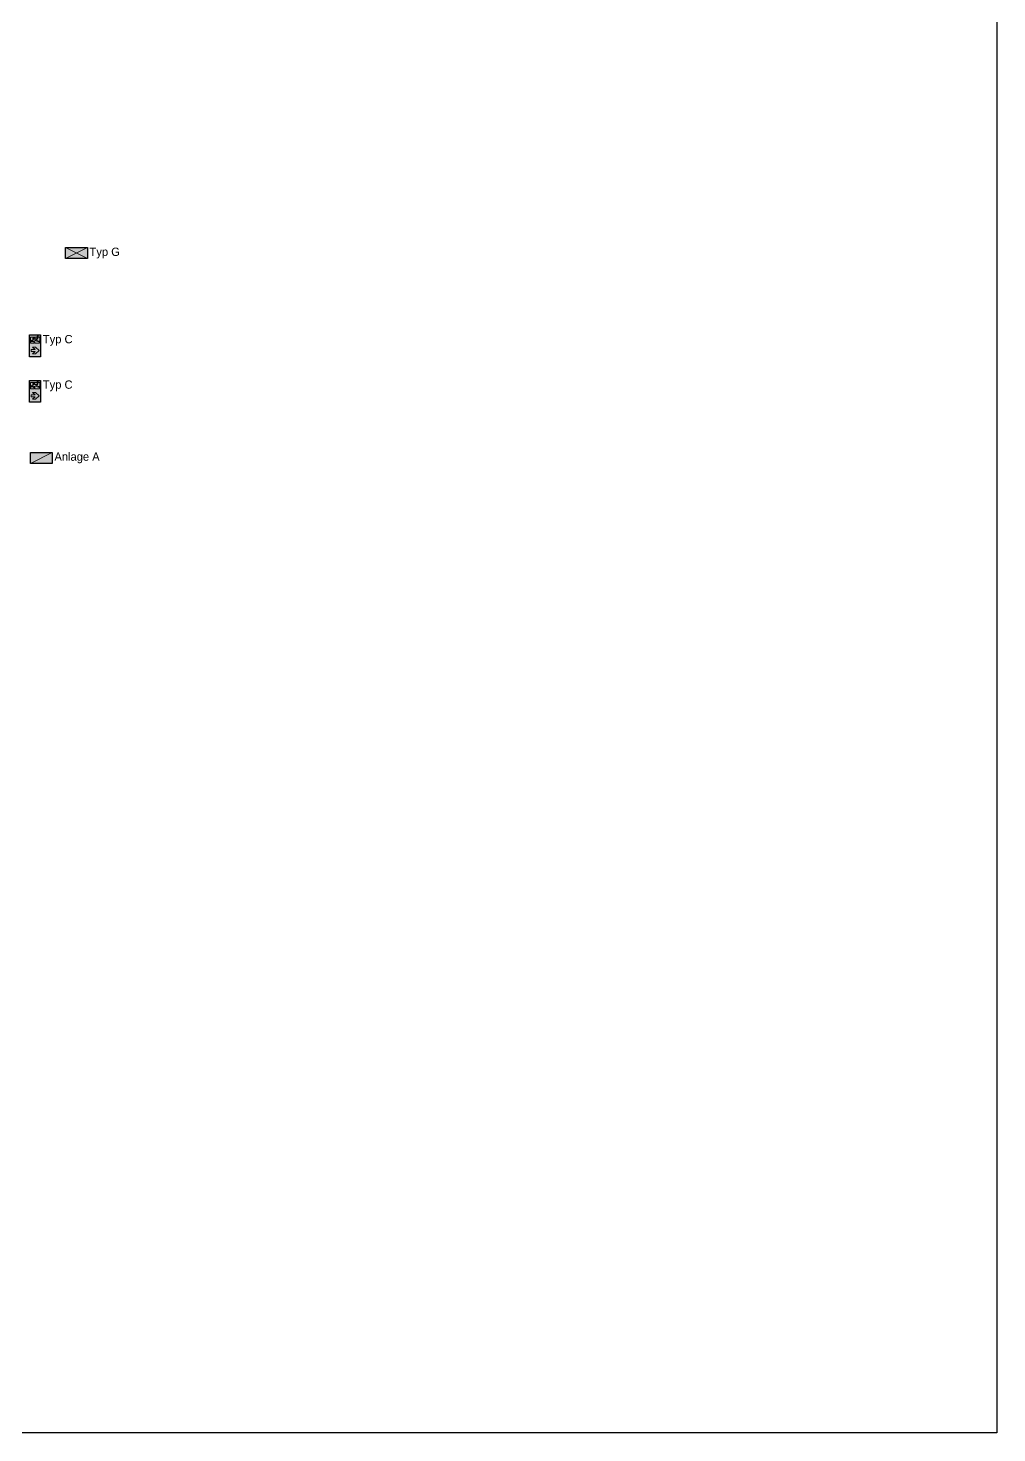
# Model space of a CAD drawing. Header units: millimetres. Extents: x 0 to 219001, y 0 to 181336.
# Drawn here: x 90045 to 119116, y 0 to 42134 of the extents above; entities that cross this region are included whole.
import ezdxf
from ezdxf.enums import TextEntityAlignment as Align

# ---------------------------------------------------------------- set-up
doc = ezdxf.new("R2018")
doc.units = ezdxf.units.MM
doc.header["$XCLIPFRAME"] = 2
for name, color, linetype, true_color in [('din_SIBEL_10_emergency_lighting', 114, 'Continuous', 0x20a956), ('din_SIBEL_11_emergency_lighting_system', 114, 'Continuous', 0x20a956), ('din_SIBEL_50_type_name', 114, 'Continuous', 0x20a956), ('din_SIBEL_51_typenumber', 114, 'Continuous', 0x20a956), ('din_SIBEL_52_info', 114, 'Continuous', 0x20a956), ('din_SIBEL_53_additional_1', 114, 'Continuous', 0x20a956), ('din_SIBEL_54_additional_2', 114, 'Continuous', 0x20a956), ('din_SIBEL_61_labeling', 114, 'Continuous', 0x20a956)]:
    doc.layers.add(name, color=color, linetype=linetype, true_color=true_color)
doc.layers.add('din_SIBEL_10_emergency_lighting_yellow', color=40, linetype='Continuous')
doc.layers.add('din_SIBEL_31_color_white', color=255, linetype='Continuous')
doc.layers.add('din_SIBEL_32_color_black', color=250, linetype='Continuous', lineweight=0)
doc.layers.add('DIN_SIBEL_40_UMRISS', color=250, linetype='Continuous', plot=False)
doc.styles.get("Standard").update_dxf_attribs({"font": 'arial.ttf'})
picture_1 = doc.add_image_def('image1.jpg', size_in_pixel=(7021, 4967))

# ---------------------------------------------------------------- blocks, each defined once
blk = doc.blocks.new('STANDARDMASK_RZ_PU')
h = blk.add_hatch(color=256)
h.dxf.hatch_style = 1
h.paths.add_polyline_path([(328.0590986455917, 3.8654e-12), (-326.4183070866112, 6.5938e-12), (-326.418307086624, -329.9779836250425), (328.0590986455917, -329.9779836250425)])
h.paths.add_polyline_path([(-237.517499763984, -88.53602318384777), (-166.2852518872212, -163.517336738336), (-166.2852518872212, -43.54723505115555), (-106.3002010436318, -43.54723505115554), (-106.3002010436319, -163.5173367383287), (-35.06795316687274, -88.53602318384776), (-35.06795316686905, -175.6287240286929), (-136.2927264654279, -282.1811169745252), (-237.517499763984, -175.628724028693)], flags=16)
h.paths.add_polyline_path([(77.81306945732643, -20.64996322013553), (265.2663533435315, -20.64996322013553), (265.2663533435315, -215.6013784617969, -0.4142135623730951), (302.7570101207783, -253.0920352390392), (265.2663533435315, -253.0920352390392), (265.2663533435315, -290.5826920162824), (284.011681732154, -309.3280204049013), (156.5434486895336, -309.3280204049013), (142.1904239564678, -294.9749956718445, 0.1989123673795762), (131.5864649011439, -290.5826920162824), (111.5546605568396, -290.5826920162824), (130.2999889454566, -309.3280204049013), (96.55839784594527, -309.3280204049013), (77.81306945732092, -290.5826920162824), (77.81306945732092, -155.6163276182085), (105.8964784401063, -155.6163276182085, 0.2399524395791912), (124.08850661609, -146.3524994980414), (137.9748777782588, -127.2587391500651, -0.5998762433504933), (144.5267429385762, -128.1730679001863), (158.0650234725151, -165.091358376115, -0.1873489039227226), (158.0136683592203, -167.8051362784264), (110.7183565555804, -283.0845606608334), (129.0277840043798, -283.0845606608334, 0.3042679099072649), (142.9018054084555, -273.7803472622202), (182.8642089247677, -176.374437487824), (186.2028085790375, -219.7762329932302, 0.3919022311992357), (216.1069905823544, -247.4684367224534), (265.2663533435315, -247.4684367224534), (296.6332872375623, -247.4684367224516, 0.3631588356135515), (265.2663533435342, -221.2249769783828), (216.1069905823525, -221.2249769783828, -0.3919022311992419), (212.3689678319368, -217.7634515122289), (208.4729908414018, -167.1157506353775, 0.0687858006254981), (205.2005565498937, -152.0673701953224), (191.3790024106163, -114.3766051632426), (213.8733964769577, -114.3766051632426, -0.2840790438404421), (217.2266627599583, -116.4490376994663), (233.5037592176271, -149.003230614813, 1), (250.2700906326328, -140.6200649073118), (233.9929941749565, -108.0658719919601, 0.2840790438404091), (213.8733964769546, -95.63127677462103), (147.3437024959419, -95.63127677462103, 0.239952439579282), (132.1836790159455, -103.3511335414354), (108.9284831361085, -135.3270278762247, -0.2399524395792861), (105.8964784401104, -136.8709992295869), (77.81306945732092, -136.8709992295869)], flags=16)
h.paths.add_polyline_path([(169.6651785615832, -65.63875135282774, -1), (124.6763904288924, -65.63875135282774, -1)], flags=0)
h.paths.add_polyline_path([(169.6651785615832, -65.63875135282774, 1), (124.6763904288924, -65.63875135282774, 1)], flags=0)
h = blk.add_hatch(color=256)
h.dxf.hatch_style = 1
h.paths.add_polyline_path([(169.6651785615832, -65.63875135282774, 1), (124.6763904288924, -65.63875135282774, 1)])
at = {"layer": 'din_SIBEL_31_color_white'}
h = blk.add_hatch(color=256, dxfattribs=at)
h.dxf.hatch_style = 1
h.paths.add_polyline_path([(-35.06795316687271, -88.53602318384773), (-106.3002010436319, -163.5173367383287), (-106.3002010436319, -43.54723505115553), (-166.2852518872212, -43.54723505115555), (-166.2852518872212, -163.517336738336), (-237.517499763984, -88.53602318384777), (-237.517499763984, -175.628724028693), (-136.2927264654279, -282.1811169745252), (-35.06795316686906, -175.628724028693)])
h.paths.add_polyline_path([(265.2663533435315, -20.64996322013556), (77.81306945732632, -20.64996322013553), (77.81306945732092, -136.8709992295869), (105.8964784401104, -136.8709992295869, 0.2399524395792833), (108.9284831361085, -135.3270278762247), (132.1836790159454, -103.3511335414354, -0.2399524395792828), (147.3437024959419, -95.63127677462103), (213.8733964769546, -95.63127677462103, -0.2840790438404085), (233.9929941749564, -108.0658719919602), (250.2700906326325, -140.6200649073113, -1), (233.5037592176276, -149.0032306148138), (217.2266627599583, -116.4490376994663, 0.2840790438404418), (213.8733964769577, -114.3766051632426), (191.3790024106164, -114.3766051632426), (205.2005565498936, -152.0673701953225, -0.0687858006254981), (208.4729908414018, -167.1157506353775), (212.3689678319368, -217.7634515122288, 0.3919022311992431), (216.1069905823525, -221.2249769783828), (265.2663533435342, -221.2249769783828, -0.3631588356135516), (296.6332872375623, -247.4684367224516), (265.2663533435315, -247.4684367224534), (216.1069905823544, -247.4684367224534, -0.3919022311992351), (186.2028085790375, -219.7762329932303), (182.8642089247677, -176.374437487824), (142.9018054084555, -273.7803472622202, -0.304267909907264), (129.0277840043799, -283.0845606608334), (110.7183565555804, -283.0845606608334), (158.0136683592203, -167.8051362784264, 0.1873489039227225), (158.0650234725151, -165.091358376115), (144.5267429385762, -128.1730679001863, 0.5998762433504933), (137.9748777782588, -127.2587391500651), (124.08850661609, -146.3524994980413, -0.2399524395791921), (105.8964784401063, -155.6163276182085), (77.81306945732095, -155.6163276182085), (77.81306945732089, -290.5826920162824), (96.55839784594527, -309.3280204049013), (130.2999889454566, -309.3280204049013), (111.5546605568396, -290.5826920162824), (131.586464901144, -290.5826920162824, -0.1989123673795752), (142.1904239564678, -294.9749956718445), (156.5434486895337, -309.3280204049013), (284.011681732154, -309.3280204049013), (265.2663533435315, -290.5826920162824), (265.2663533435315, -253.0920352390392), (302.7570101207783, -253.0920352390392, 0.4142135623730951), (265.2663533435315, -215.6013784617969)])
h.paths.add_polyline_path([(169.6651785615832, -65.63875135282774, -1), (124.6763904288924, -65.63875135282774, -1)], flags=16)
at = {"layer": 'din_SIBEL_32_color_black'}
for points in [[(-326.4184244210688, -329.978112665919), (-326.4184244210561, -0.0001290408698651), (328.0589813111468, -0.0001290408725936), (328.0589813111468, -329.978112665919)], [(-237.5176170984289, -175.6288530695695), (-237.5176170984289, -88.53615222472422), (-166.2853692216661, -163.5174657792124), (-166.2853692216661, -43.54736409203201), (-106.3003183780768, -43.54736409203201), (-106.3003183780768, -163.5174657792051), (-35.06807050131761, -88.53615222472418), (-35.06807050131397, -175.6288530695694), (-136.2928437998728, -282.1812460154017)]]:
    blk.add_lwpolyline(points, close=True, dxfattribs=at)
for points in [[(77.81295212287603, -136.8711282704633), (77.81295212288148, -20.65009226101199), (265.2662360090866, -20.65009226101199), (265.2662360090866, -215.6015075026734, -0.4142135623730951), (302.7568927863334, -253.0921642799157), (265.2662360090866, -253.0921642799157), (265.2662360090866, -290.5828210571589), (284.0115643977091, -309.3281494457778), (156.5433313550887, -309.3281494457778), (142.1903066220287, -294.9751247127268, 0.198912367379724), (131.5863475666987, -290.5828210571589), (111.5545432223947, -290.5828210571589), (130.2998716110117, -309.3281494457778), (96.55828051150036, -309.3281494457778), (77.81295212287603, -290.5828210571589), (77.81295212287603, -155.6164566590849)], [(77.81295212287603, -136.8711282704633), (105.8963611056637, -136.8711282704633, 0.2399524395792699), (108.9283658016624, -135.3271569171028), (132.1835616815036, -103.3512625823076, -0.2399524395792357), (147.3435851614989, -95.63140581549749), (213.8732791425131, -95.63140581549749, -0.2840790438404027), (233.9928768405128, -108.0660010328391), (250.2699732981886, -140.6201939481897, -0.9999999999997854), (233.5036418831836, -149.0033596556922), (217.2265454255133, -116.4491667403425, 0.2840790438404027), (213.8732791425131, -114.3767342041191), (191.3788850761715, -114.3767342041191), (205.2004392154334, -152.0674992361572, -0.0687858006255407), (208.4728735069542, -167.1158796762191), (212.368850497492, -217.7635805531053, 0.3919022311992965), (216.1068732479083, -221.2251060192592), (265.2662360090866, -221.2251060192592, -0.3631588356135758), (296.6331699031174, -247.468565763328), (265.2662360090866, -247.4685657633298), (216.1068732479083, -247.4685657633298, -0.3919022311992965), (186.202691244592, -219.7763620340992), (182.8640915903228, -176.3745665287005), (142.9016880740104, -273.7804763030971, -0.3042679099072546), (129.027666669935, -283.0846897017099), (110.7182392211356, -283.0846897017099), (158.0135510247722, -167.8052653193107, 0.1873489039227342), (158.064906138073, -165.0914874169992), (144.5266256041317, -128.1731969410638, 0.5998762433506102), (137.9747604438138, -127.2588681909418), (124.0883892816504, -146.3526285389106, -0.2399524395792699), (105.8963611056637, -155.6164566590849), (77.81295212287603, -155.6164566590849)]]:
    blk.add_lwpolyline(points, format="xyb", dxfattribs=at)
blk.add_circle((147.2432116655817, -65.66680396978109), 22.49439406634541, dxfattribs=at)
at = {"layer": 'DIN_SIBEL_40_UMRISS'}
blk.add_lwpolyline([(-326.4184244210561, -0.0001290408698651), (328.0589813111468, -0.0001290408698651), (328.0589813111468, -329.978112665919), (-326.4184244210561, -329.978112665919)], close=True, dxfattribs=at)
at = {"flags": 9}
for tag, p in [('NODEID2', (-5.68e-14, 0.2622499141480148)), ('NODEID1', (-5.68e-14, 0))]:
    blk.add_attdef(tag, p, '', height=0.2, dxfattribs=at)
at = {"layer": 'din_SIBEL_50_type_name', "flags": 9}
blk.add_attdef('TYPE', (-326.4183070866359, 18.12174824654721), '', height=25, dxfattribs=at)
at = {"layer": 'din_SIBEL_51_typenumber', "flags": 8}
blk.add_attdef('TYPENUMBER', text='', height=250, dxfattribs=at).set_placement((336.3762, 0), align=Align.TOP_LEFT)
blk.add_attdef('TYPENAME', text='', height=75, dxfattribs=at).set_placement((0, -349.9823), align=Align.TOP_CENTER)
at = {"layer": 'din_SIBEL_52_info', "flags": 8}
blk.add_attdef('INFOTEXT', text='', height=75, dxfattribs=at).set_placement((0, -444.9062999999999), align=Align.TOP_CENTER)
at = {"layer": 'din_SIBEL_53_additional_1', "flags": 8}
blk.add_attdef('ADDITIONAL_1', text='', height=75, dxfattribs=at).set_placement((0, -731.0878999999999), align=Align.TOP_CENTER)
at = {"layer": 'din_SIBEL_54_additional_2', "flags": 8}
blk.add_attdef('ADDITIONAL_2', text='', height=75, dxfattribs=at).set_placement((0, -831.0874999999999), align=Align.TOP_CENTER)
at = {"layer": 'din_SIBEL_61_labeling', "flags": 8}
for tag, p in [('LABELING1', (0, -539.9062999999999)), ('LABELING2', (0, -634.9063))]:
    blk.add_attdef(tag, text='', height=75, dxfattribs=at).set_placement(p, align=Align.TOP_CENTER)
blk = doc.blocks.new('STANDARDMASK_SL')
h = blk.add_hatch(color=256)
h.dxf.hatch_style = 1
h.paths.add_polyline_path([(-7.39e-13, -164.9911416942843), (-326.4183070866112, 1.1084e-12), (-326.4183070866256, -329.9822833885715)])
h.paths.add_polyline_path([(326.4183070866164, -329.9822833885715), (326.4183070866163, -1.1653e-12), (-6.821e-13, -164.9911416942844)])
at = {"layer": 'din_SIBEL_31_color_white'}
h = blk.add_hatch(color=256, dxfattribs=at)
h.dxf.hatch_style = 1
h.paths.add_polyline_path([(-326.4183070866112, 1.1084e-12), (0, -164.9911416942839), (326.4183070866163, -1.1653e-12)])
h.paths.add_polyline_path([(326.4183070866163, -329.9822833885715), (5.68e-14, -164.9911416942839), (-326.4183070866256, -329.9822833885715)])
at = {"layer": 'din_SIBEL_32_color_black'}
for p, q in [((-326.4183070866112, 1.1084e-12), (326.4183070866163, -329.9822833885715)), ((326.4183070866164, -1.1084e-12), (-326.4183070866256, -329.9822833885715))]:
    blk.add_line(p, q, dxfattribs=at)
blk.add_lwpolyline([(-326.4183070866256, -329.9822833885715), (-326.4183070866112, 1.1084e-12), (326.4183070866163, -1.1084e-12), (326.4183070866163, -329.9822833885715)], close=True, dxfattribs=at)
at = {"layer": 'DIN_SIBEL_40_UMRISS'}
blk.add_lwpolyline([(-326.4183070866112, 1.1369e-12), (326.4183070866163, 1.1369e-12), (326.4183070866163, -329.9822833885715), (-326.4183070866112, -329.9822833885715)], close=True, dxfattribs=at)
at = {"flags": 9}
for tag, p in [('NODEID2', (-5.68e-14, 0.2622499141480148)), ('NODEID1', (-5.68e-14, 0))]:
    blk.add_attdef(tag, p, '', height=0.2, dxfattribs=at)
at = {"layer": 'din_SIBEL_50_type_name', "flags": 9}
blk.add_attdef('TYPE', (-326.4183070866359, 18.12174824654721), '', height=25, dxfattribs=at)
at = {"layer": 'din_SIBEL_51_typenumber', "flags": 8}
blk.add_attdef('TYPENUMBER', text='', height=250, dxfattribs=at).set_placement((336.3762, 0), align=Align.TOP_LEFT)
blk.add_attdef('TYPENAME', text='', height=75, dxfattribs=at).set_placement((0, -349.9823), align=Align.TOP_CENTER)
at = {"layer": 'din_SIBEL_52_info', "flags": 8}
blk.add_attdef('INFOTEXT', text='', height=75, dxfattribs=at).set_placement((0, -444.9062999999999), align=Align.TOP_CENTER)
at = {"layer": 'din_SIBEL_53_additional_1', "flags": 8}
blk.add_attdef('ADDITIONAL_1', text='', height=75, dxfattribs=at).set_placement((0, -731.0878999999999), align=Align.TOP_CENTER)
at = {"layer": 'din_SIBEL_54_additional_2', "flags": 8}
blk.add_attdef('ADDITIONAL_2', text='', height=75, dxfattribs=at).set_placement((0, -831.0874999999999), align=Align.TOP_CENTER)
at = {"layer": 'din_SIBEL_61_labeling', "flags": 8}
for tag, p in [('LABELING1', (0, -539.9062999999999)), ('LABELING2', (0, -634.9063))]:
    blk.add_attdef(tag, text='', height=75, dxfattribs=at).set_placement(p, align=Align.TOP_CENTER)
blk = doc.blocks.new('STANDARDMASK_SYSTEM')
h = blk.add_hatch(color=256)
h.dxf.hatch_style = 1
h.paths.add_polyline_path([(-326.4183070866112, 1.1369e-12), (-326.4183070866256, -329.9822833885715), (326.4183070866164, -1.1084e-12)])
at = {"layer": 'din_SIBEL_31_color_white'}
h = blk.add_hatch(color=256, dxfattribs=at)
h.dxf.hatch_style = 1
h.paths.add_polyline_path([(326.4183070866164, -1.1084e-12), (-326.4183070866256, -329.9822833885715), (326.4183070866163, -329.9822833885715)])
at = {"layer": 'din_SIBEL_32_color_black'}
blk.add_line((326.4183070866164, -1.1369e-12), (-326.4183070866256, -329.9822833885715), dxfattribs=at)
blk.add_lwpolyline([(-326.4183070866256, -329.9822833885715), (-326.4183070866112, 1.1369e-12), (326.4183070866163, -1.1369e-12), (326.4183070866163, -329.9822833885715)], close=True, dxfattribs=at)
at = {"layer": 'DIN_SIBEL_40_UMRISS'}
blk.add_lwpolyline([(-326.4183070866112, 1.1369e-12), (326.4183070866163, 1.1369e-12), (326.4183070866163, -329.9822833885715), (-326.4183070866112, -329.9822833885715)], close=True, dxfattribs=at)
at = {"layer": 'din_SIBEL_50_type_name', "flags": 9}
blk.add_attdef('TYPE', (-326.4183070866359, 18.12174824654721), '', height=25, dxfattribs=at)
at = {"layer": 'din_SIBEL_51_typenumber', "flags": 8}
blk.add_attdef('TYPENUMBER', text='', height=250, dxfattribs=at).set_placement((361.8761999999999, -22), align=Align.TOP_LEFT)
blk.add_attdef('TYPENAME', text='', height=75, dxfattribs=at).set_placement((0, -371.4823000000001), align=Align.TOP_CENTER)
at = {"layer": 'din_SIBEL_52_info', "flags": 8}
blk.add_attdef('INFOTEXT', text='', height=75, dxfattribs=at).set_placement((0, -466.4063000000001), align=Align.TOP_CENTER)
at = {"layer": 'din_SIBEL_53_additional_1', "flags": 8}
blk.add_attdef('ADDITIONAL_1', text='', height=75, dxfattribs=at).set_placement((0, -570.5879), align=Align.TOP_CENTER)
at = {"layer": 'din_SIBEL_54_additional_2', "flags": 8}
blk.add_attdef('ADDITIONAL_2', text='', height=75, dxfattribs=at).set_placement((0, -670.5875), align=Align.TOP_CENTER)

msp = doc.modelspace()

# ---------------------------------------------------------------- block references
at = {"layer": 'din_SIBEL_10_emergency_lighting'}
ref = msp.add_blockref('STANDARDMASK_RZ_PU', (90091.8749538051, 32603.79737386249), dxfattribs=dict(at, rotation=90))
lines = msp.add_mtext('Typ C', dxfattribs={"layer": 'din_SIBEL_51_typenumber', "insert": (90487.84868900421, 32930.21579828355), "char_height": 250, "attachment_point": 1, "bg_fill": 3, "box_fill_scale": 1.1, "bg_fill_color": 256, "bg_fill_transparency": 0})
ref.add_attrib('TYPENUMBER', '', (90487.84868900421, 32930.21579828355), dxfattribs={"flags": 8}).embed_mtext(lines)
ref = msp.add_blockref('STANDARDMASK_RZ_PU', (90091.8749538051, 31240.5985353014), dxfattribs=dict(at, rotation=90))
lines = msp.add_mtext('Typ C', dxfattribs={"layer": 'din_SIBEL_51_typenumber', "insert": (90487.84868900421, 31567.01695972245), "char_height": 250, "attachment_point": 1, "bg_fill": 3, "box_fill_scale": 1.1, "bg_fill_color": 256, "bg_fill_transparency": 0})
ref.add_attrib('TYPENUMBER', '', (90487.84868900421, 31567.01695972245), dxfattribs={"flags": 8}).embed_mtext(lines)
at = {"layer": 'din_SIBEL_10_emergency_lighting_yellow'}
ref = msp.add_blockref('STANDARDMASK_SL', (91496.84655383725, 35549.74461808698), dxfattribs=at)
lines = msp.add_mtext('Typ G', dxfattribs={"layer": 'din_SIBEL_51_typenumber', "insert": (91888.5485223412, 35549.74461808698), "char_height": 250, "attachment_point": 1, "bg_fill": 3, "box_fill_scale": 1.1, "bg_fill_color": 256, "bg_fill_transparency": 0})
ref.add_attrib('TYPENUMBER', '', (91888.5485223412, 35549.74461808698), dxfattribs={"flags": 8}).embed_mtext(lines)
at = {"layer": 'din_SIBEL_11_emergency_lighting_system'}
ref = msp.add_blockref('STANDARDMASK_SYSTEM', (90443.1748714182, 29407.29253885318), dxfattribs=at)
lines = msp.add_mtext('Anlage A', dxfattribs={"layer": 'din_SIBEL_51_typenumber', "insert": (90834.87683992213, 29407.29253885318), "char_height": 250, "attachment_point": 1, "bg_fill": 3, "box_fill_scale": 1.1, "bg_fill_color": 256, "bg_fill_transparency": 0})
ref.add_attrib('TYPENUMBER', '', (90834.87683992213, 29407.29253885318), dxfattribs={"flags": 8}).embed_mtext(lines)

# ---------------------------------------------------------------- pictures from other files: only their frames are drawn
image = msp.add_image(picture_1, insert=(0, 0), size_in_units=(119115.92189180804, 84268.44951383144))
image.set_boundary_path([(-0.5, -0.5), (7020.5, 4966.499999999999)])
image.dxf.clipping = 0

doc.saveas('drawing.dxf')
